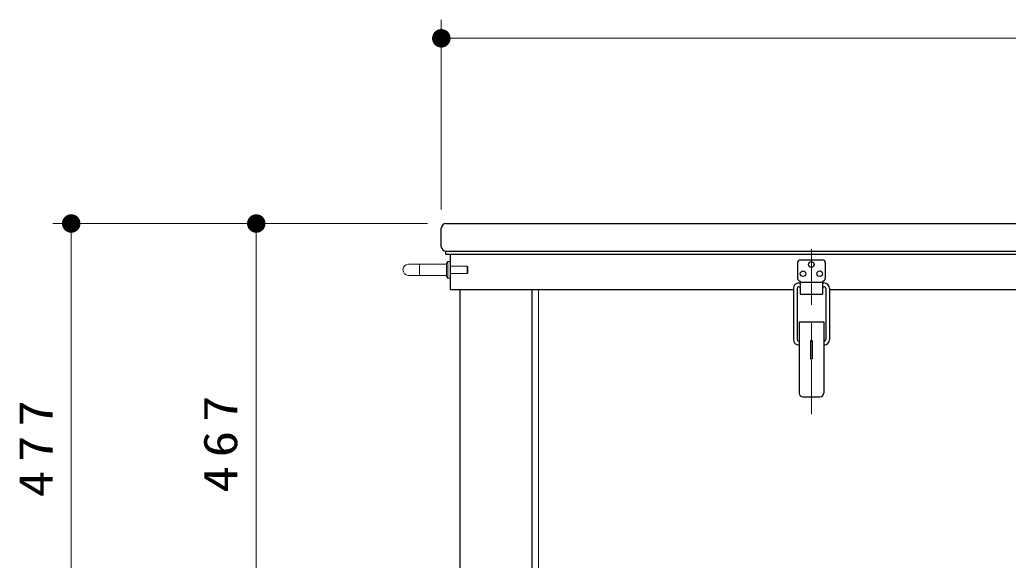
# Model space of a CAD drawing. Units: millimetres on the paper, scale 1:20. Extents: x -385 to 0, y 0 to 267.
# Drawn here: x -336 to -282.6, y 123 to 152.2 of the extents above; entities that cross this region are included whole.
import ezdxf

# ---------------------------------------------------------------- set-up
doc = ezdxf.new("R2010")
doc.units = ezdxf.units.MM
doc.linetypes.add('USER2', pattern=[6, 3, -1, 1, -1])
doc.layers.add('LY_1', color=7, linetype='Continuous', lineweight=25)
doc.styles.add('ＭＳ ゴシック', font='')
doc.styles.get('ＭＳ ゴシック').set_extended_font_data('MS Gothic')

# ---------------------------------------------------------------- blocks, each defined once
blk = doc.blocks.new('filled_dot')
at = {"color": 0, "linetype": 'Continuous', "lineweight": -2, "const_width": 1.25}
blk.add_lwpolyline([(-0.625, 0, 1), (0.625, 0, 1)], format="xyb", close=True, dxfattribs=at)

msp = doc.modelspace()

# ---------------------------------------------------------------- linework, layer by layer
at = {"layer": 'LY_1', "lineweight": 13}
for p, q in [((-313.206, 141.92), (-313.206, 152.17)), ((-313.206, 151.17), (-223.206, 151.17)), ((-313.956, 141.17), (-334.206, 141.17)), ((-333.206, 117.325), (-333.206, 141.17)), ((-313.956, 141.17), (-324.206, 141.17)), ((-323.206, 117.825), (-323.206, 141.17)), ((-307.963, 118.125), (-307.963, 137.61))]:
    msp.add_line(p, q, dxfattribs=at)
at = {"layer": 'LY_1', "color": 70}
for p, q in [((-312.956, 141.17), (-223.456, 141.17)), ((-313.206, 139.92), (-313.206, 140.92)), ((-312.956, 139.67), (-223.456, 139.67))]:
    msp.add_line(p, q, dxfattribs=at)
at = {"layer": 'LY_1'}
for p, q in [((-312.956, 139.67), (-223.456, 139.67)), ((-312.956, 139.51), (-312.956, 139.67)), ((-312.956, 139.51), (-223.456, 139.51)), ((-312.706, 137.61), (-312.706, 139.51)), ((-293.956, 139.06), (-293.956, 138.21)), ((-293.806, 139.21), (-292.606, 139.21)), ((-292.456, 139.06), (-292.456, 138.21)), ((-293.881, 137.96), (-293.806, 137.96)), ((-293.806, 138.06), (-293.806, 137.36)), ((-293.806, 138.01), (-292.606, 138.01)), ((-292.606, 138.06), (-292.606, 137.36)), ((-292.606, 137.96), (-292.531, 137.96)), ((-312.706, 137.61), (-294.181, 137.61)), ((-312.206, 137.61), (-312.206, 118.325)), ((-308.291, 118.375), (-308.291, 137.61)), ((-294.181, 137.66), (-294.181, 134.91)), ((-293.981, 137.66), (-293.981, 134.91)), ((-293.881, 137.76), (-293.806, 137.76)), ((-293.806, 137.36), (-292.606, 137.36)), ((-292.606, 137.76), (-292.531, 137.76)), ((-292.431, 137.66), (-292.431, 134.91)), ((-292.231, 137.66), (-292.231, 134.91)), ((-292.231, 137.61), (-244.181, 137.61)), ((-293.868, 135.86), (-293.868, 132.01)), ((-293.868, 135.86), (-292.543, 135.86)), ((-292.543, 135.86), (-292.543, 132.01)), ((-293.256, 134.86), (-293.256, 133.86)), ((-293.256, 134.86), (-293.156, 134.86)), ((-293.156, 134.86), (-293.156, 133.86)), ((-293.256, 133.86), (-293.156, 133.86)), ((-293.668, 131.81), (-292.743, 131.81))]:
    msp.add_line(p, q, dxfattribs=at)
at = {"layer": 'LY_1', "linetype": 'USER2', "lineweight": 13}
msp.add_line((-293.206, 139.787), (-293.206, 130.873), dxfattribs=at)
at = {"layer": 'LY_1', "color": 131, "lineweight": 13}
for p, q in [((-314.381, 138.97), (-314.981, 138.97)), ((-312.931, 138.97), (-314.381, 138.97)), ((-314.381, 138.37), (-314.381, 138.97)), ((-312.856, 139.12), (-312.931, 139.025)), ((-312.931, 138.67), (-312.931, 139.025)), ((-312.856, 138.67), (-312.856, 139.12)), ((-312.706, 139.12), (-312.856, 139.12)), ((-312.706, 138.67), (-312.706, 139.12)), ((-314.981, 138.37), (-314.381, 138.37)), ((-314.381, 138.37), (-312.931, 138.37)), ((-312.931, 138.315), (-312.931, 138.67)), ((-312.856, 138.22), (-312.856, 138.67)), ((-311.806, 138.87), (-312.706, 138.87)), ((-312.706, 138.22), (-312.706, 138.67)), ((-312.706, 138.47), (-311.806, 138.47)), ((-311.781, 138.845), (-311.806, 138.87)), ((-311.806, 138.47), (-311.806, 138.87)), ((-311.806, 138.47), (-311.781, 138.495)), ((-311.781, 138.845), (-311.781, 138.495)), ((-312.931, 138.315), (-312.856, 138.22)), ((-312.856, 138.22), (-312.706, 138.22))]:
    msp.add_line(p, q, dxfattribs=at)
at = {"layer": 'LY_1'}
for centre in [(-293.206, 138.96), (-293.656, 138.46), (-292.756, 138.46)]:
    msp.add_circle(centre, 0.15, dxfattribs=at)
at = {"layer": 'LY_1', "color": 70}
for centre, start, end in [((-312.956, 140.92), 90, 180), ((-312.956, 139.92), 180, 270)]:
    msp.add_arc(centre, 0.25, start, end, dxfattribs=at)
at = {"layer": 'LY_1', "color": 131, "lineweight": 13}
msp.add_arc((-314.981, 138.67), 0.3, 90, 270, dxfattribs=at)
at = {"layer": 'LY_1'}
for centre, radius, start, end in [((-293.806, 139.06), 0.15, 90, 180), ((-292.606, 139.06), 0.15, 0, 90), ((-293.881, 137.66), 0.3, 90, 180), ((-293.806, 138.21), 0.15, 180, 270), ((-292.606, 138.21), 0.15, 270, 0), ((-292.531, 137.66), 0.3, 0, 90), ((-293.881, 137.66), 0.1, 90, 180), ((-292.531, 137.66), 0.1, 0, 90), ((-293.881, 134.91), 0.3, 180, 270), ((-293.881, 134.91), 0.1, 180, 270), ((-292.531, 134.91), 0.3, 270, 0), ((-292.531, 134.91), 0.1, 270, 0), ((-293.668, 132.01), 0.2, 180, 270), ((-292.743, 132.01), 0.2, 270, 0)]:
    msp.add_arc(centre, radius, start, end, dxfattribs=at)

# ---------------------------------------------------------------- block references
at = {"layer": 'LY_1', "lineweight": 13, "xscale": 0.4, "yscale": 0.4}
msp.add_blockref('filled_dot', (-313.206, 151.17), dxfattribs=at)
at = {"layer": 'LY_1', "lineweight": 13, "xscale": 0.4, "yscale": 0.4, "rotation": 270}
for p in [(-333.206, 141.17), (-323.206, 141.17)]:
    msp.add_blockref('filled_dot', p, dxfattribs=at)

# ---------------------------------------------------------------- texts
at = {"layer": 'LY_1', "char_height": 1.833, "attachment_point": 8, "rotation": 90, "style": 'ＭＳ ゴシック'}
for s, insert in [('\\T1.33;\\W1.15;477', (-334.206, 129.248)), ('\\T1.33;\\W1.15;467', (-324.206, 129.498))]:
    msp.add_mtext(s, dxfattribs=dict(at, insert=insert))

doc.saveas('drawing.dxf')
